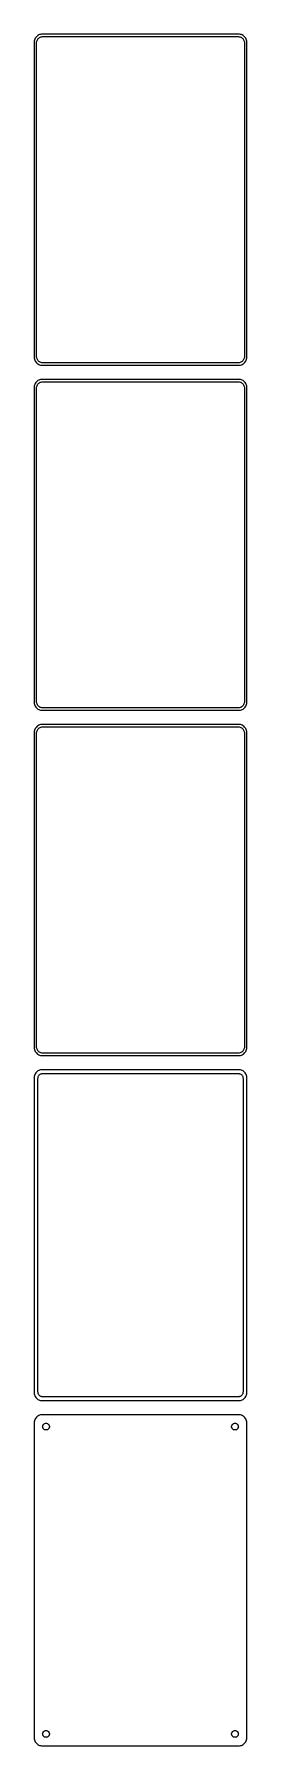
# Model space of a CAD drawing. Header units: metres. Extents: x -68 to 68, y 990 to 2076.
import ezdxf

# ---------------------------------------------------------------- set-up
doc = ezdxf.new("R2010")
doc.units = ezdxf.units.M

msp = doc.modelspace()

# ---------------------------------------------------------------- linework, layer by layer
for p, q in [((-66.1448, 2074.42), (-66.5451, 2073.94)), ((-65.6871, 2074.85), (-66.1448, 2074.42)), ((-65.1791, 2075.22), (-65.6871, 2074.85)), ((-64.6289, 2075.52), (-65.1791, 2075.22)), ((-64.0451, 2075.76), (-64.6289, 2075.52)), ((-63.4369, 2075.91), (-64.0451, 2075.76)), ((-63.7031, 2074.12), (-63.2361, 2074.3)), ((-62.8139, 2075.99), (-63.4369, 2075.91)), ((-63.2361, 2074.3), (-62.7495, 2074.43)), ((62.8139, 2075.99), (-62.8139, 2075.99)), ((-62.7495, 2074.43), (-62.2512, 2074.49)), ((-62.2512, 2074.49), (62.2512, 2074.49)), ((62.2512, 2074.49), (62.7495, 2074.43)), ((62.7495, 2074.43), (63.2361, 2074.3)), ((63.4369, 2075.91), (62.8139, 2075.99)), ((63.2361, 2074.3), (63.7031, 2074.12)), ((64.0451, 2075.76), (63.4369, 2075.91)), ((64.6289, 2075.52), (64.0451, 2075.76)), ((65.1791, 2075.22), (64.6289, 2075.52)), ((65.6871, 2074.85), (65.1791, 2075.22)), ((66.1448, 2074.42), (65.6871, 2074.85)), ((66.5451, 2073.94), (66.1448, 2074.42)), ((-67.4606, 2071.63), (-67.5, 2071)), ((-67.5, 2071), (-67.5, 1871)), ((-67.3429, 2072.24), (-67.4606, 2071.63)), ((-67.1489, 2072.84), (-67.3429, 2072.24)), ((-66.8815, 2073.41), (-67.1489, 2072.84)), ((-66.5451, 2073.94), (-66.8815, 2073.41)), ((-66, 2070.5), (-65.9685, 2071)), ((-66, 1871.5), (-66, 2070.5)), ((-65.9685, 2071), (-65.8743, 2071.49)), ((-65.8743, 2071.49), (-65.7191, 2071.97)), ((-65.7191, 2071.97), (-65.5052, 2072.43)), ((-65.5052, 2072.43), (-65.2361, 2072.85)), ((-65.2361, 2072.85), (-64.9159, 2073.24)), ((-64.9159, 2073.24), (-64.5497, 2073.58)), ((-64.5497, 2073.58), (-64.1433, 2073.88)), ((-64.1433, 2073.88), (-63.7031, 2074.12)), ((63.7031, 2074.12), (64.1433, 2073.88)), ((64.1433, 2073.88), (64.5497, 2073.58)), ((64.5497, 2073.58), (64.9159, 2073.24)), ((64.9159, 2073.24), (65.2361, 2072.85)), ((65.2361, 2072.85), (65.5052, 2072.43)), ((65.5052, 2072.43), (65.7191, 2071.97)), ((65.7191, 2071.97), (65.8743, 2071.49)), ((65.8743, 2071.49), (65.9685, 2071)), ((65.9685, 2071), (66, 2070.5)), ((66, 2070.5), (66, 1871.5)), ((66.8815, 2073.41), (66.5451, 2073.94)), ((67.1489, 2072.84), (66.8815, 2073.41)), ((67.3429, 2072.24), (67.1489, 2072.84)), ((67.4606, 2071.63), (67.3429, 2072.24)), ((67.5, 2071), (67.4606, 2071.63)), ((67.5, 1871), (67.5, 2071)), ((-67.5, 1871), (-67.4606, 1870.37)), ((-67.4606, 1870.37), (-67.3429, 1869.76)), ((-67.3429, 1869.76), (-67.1489, 1869.16)), ((-67.1489, 1869.16), (-66.8815, 1868.59)), ((-66.8815, 1868.59), (-66.5451, 1868.06)), ((-66.5451, 1868.06), (-66.1448, 1867.58)), ((-65.9685, 1871), (-66, 1871.5)), ((-65.8743, 1870.51), (-65.9685, 1871)), ((-65.7191, 1870.03), (-65.8743, 1870.51)), ((-65.5052, 1869.57), (-65.7191, 1870.03)), ((-65.2361, 1869.15), (-65.5052, 1869.57)), ((-64.9159, 1868.76), (-65.2361, 1869.15)), ((-64.5497, 1868.42), (-64.9159, 1868.76)), ((-64.1433, 1868.12), (-64.5497, 1868.42)), ((-63.7031, 1867.88), (-64.1433, 1868.12)), ((64.1433, 1868.12), (63.7031, 1867.88)), ((64.5497, 1868.42), (64.1433, 1868.12)), ((64.9159, 1868.76), (64.5497, 1868.42)), ((65.2361, 1869.15), (64.9159, 1868.76)), ((65.5052, 1869.57), (65.2361, 1869.15)), ((65.7191, 1870.03), (65.5052, 1869.57)), ((65.8743, 1870.51), (65.7191, 1870.03)), ((65.9685, 1871), (65.8743, 1870.51)), ((66, 1871.5), (65.9685, 1871)), ((66.1448, 1867.58), (66.5451, 1868.06)), ((66.5451, 1868.06), (66.8815, 1868.59)), ((66.8815, 1868.59), (67.1489, 1869.16)), ((67.1489, 1869.16), (67.3429, 1869.76)), ((67.3429, 1869.76), (67.4606, 1870.37)), ((67.4606, 1870.37), (67.5, 1871)), ((-66.1448, 1867.58), (-65.6871, 1867.15)), ((-65.6871, 1867.15), (-65.1791, 1866.78)), ((-65.1791, 1866.78), (-64.6289, 1866.48)), ((-64.6289, 1866.48), (-64.0451, 1866.24)), ((-64.0451, 1866.24), (-63.4369, 1866.09)), ((-63.2361, 1867.7), (-63.7031, 1867.88)), ((-63.4369, 1866.09), (-62.8139, 1866.01)), ((-62.7495, 1867.57), (-63.2361, 1867.7)), ((-62.8139, 1866.01), (62.8139, 1866.01)), ((-62.2512, 1867.51), (-62.7495, 1867.57)), ((62.2512, 1867.51), (-62.2512, 1867.51)), ((62.7495, 1867.57), (62.2512, 1867.51)), ((63.2361, 1867.7), (62.7495, 1867.57)), ((62.8139, 1866.01), (63.4369, 1866.09)), ((63.7031, 1867.88), (63.2361, 1867.7)), ((63.4369, 1866.09), (64.0451, 1866.24)), ((64.0451, 1866.24), (64.6289, 1866.48)), ((64.6289, 1866.48), (65.1791, 1866.78)), ((65.1791, 1866.78), (65.6871, 1867.15)), ((65.6871, 1867.15), (66.1448, 1867.58)), ((-67.4606, 1852.63), (-67.5, 1852)), ((-67.5, 1852), (-67.5, 1652)), ((-67.3429, 1853.24), (-67.4606, 1852.63)), ((-67.1489, 1853.84), (-67.3429, 1853.24)), ((-66.8815, 1854.41), (-67.1489, 1853.84)), ((-66.5451, 1854.94), (-66.8815, 1854.41)), ((-66.1448, 1855.42), (-66.5451, 1854.94)), ((-65.6871, 1855.85), (-66.1448, 1855.42)), ((-66, 1851.5), (-65.9685, 1852)), ((-66, 1652.5), (-66, 1851.5)), ((-65.9685, 1852), (-65.8743, 1852.49)), ((-65.8743, 1852.49), (-65.7191, 1852.97)), ((-65.7191, 1852.97), (-65.5052, 1853.43)), ((-65.1791, 1856.22), (-65.6871, 1855.85)), ((-65.5052, 1853.43), (-65.2361, 1853.85)), ((-65.2361, 1853.85), (-64.9159, 1854.24)), ((-64.6289, 1856.52), (-65.1791, 1856.22)), ((-64.9159, 1854.24), (-64.5497, 1854.58)), ((-64.0451, 1856.76), (-64.6289, 1856.52)), ((-64.5497, 1854.58), (-64.1433, 1854.88)), ((-64.1433, 1854.88), (-63.7031, 1855.12)), ((-63.4369, 1856.91), (-64.0451, 1856.76)), ((-63.7031, 1855.12), (-63.2361, 1855.3)), ((-62.8139, 1856.99), (-63.4369, 1856.91)), ((-63.2361, 1855.3), (-62.7495, 1855.43)), ((62.8139, 1856.99), (-62.8139, 1856.99)), ((-62.7495, 1855.43), (-62.2512, 1855.49)), ((-62.2512, 1855.49), (62.2512, 1855.49)), ((62.2512, 1855.49), (62.7495, 1855.43)), ((62.7495, 1855.43), (63.2361, 1855.3)), ((63.4369, 1856.91), (62.8139, 1856.99)), ((63.2361, 1855.3), (63.7031, 1855.12)), ((64.0451, 1856.76), (63.4369, 1856.91)), ((63.7031, 1855.12), (64.1433, 1854.88)), ((64.6289, 1856.52), (64.0451, 1856.76)), ((64.1433, 1854.88), (64.5497, 1854.58)), ((64.5497, 1854.58), (64.9159, 1854.24)), ((65.1791, 1856.22), (64.6289, 1856.52)), ((64.9159, 1854.24), (65.2361, 1853.85)), ((65.6871, 1855.85), (65.1791, 1856.22)), ((65.2361, 1853.85), (65.5052, 1853.43)), ((65.5052, 1853.43), (65.7191, 1852.97)), ((66.1448, 1855.42), (65.6871, 1855.85)), ((65.7191, 1852.97), (65.8743, 1852.49)), ((65.8743, 1852.49), (65.9685, 1852)), ((65.9685, 1852), (66, 1851.5)), ((66, 1851.5), (66, 1652.5)), ((66.5451, 1854.94), (66.1448, 1855.42)), ((66.8815, 1854.41), (66.5451, 1854.94)), ((67.1489, 1853.84), (66.8815, 1854.41)), ((67.3429, 1853.24), (67.1489, 1853.84)), ((67.4606, 1852.63), (67.3429, 1853.24)), ((67.5, 1852), (67.4606, 1852.63)), ((67.5, 1652), (67.5, 1852)), ((-67.5, 1652), (-67.4606, 1651.37)), ((-67.4606, 1651.37), (-67.3429, 1650.76)), ((-67.3429, 1650.76), (-67.1489, 1650.16)), ((-65.9685, 1652), (-66, 1652.5)), ((-65.8743, 1651.51), (-65.9685, 1652)), ((-65.7191, 1651.03), (-65.8743, 1651.51)), ((-65.5052, 1650.57), (-65.7191, 1651.03)), ((65.7191, 1651.03), (65.5052, 1650.57)), ((65.8743, 1651.51), (65.7191, 1651.03)), ((65.9685, 1652), (65.8743, 1651.51)), ((66, 1652.5), (65.9685, 1652)), ((67.1489, 1650.16), (67.3429, 1650.76)), ((67.3429, 1650.76), (67.4606, 1651.37)), ((67.4606, 1651.37), (67.5, 1652)), ((-67.1489, 1650.16), (-66.8815, 1649.59)), ((-66.8815, 1649.59), (-66.5451, 1649.06)), ((-66.5451, 1649.06), (-66.1448, 1648.58)), ((-66.1448, 1648.58), (-65.6871, 1648.15)), ((-65.6871, 1648.15), (-65.1791, 1647.78)), ((-65.2361, 1650.15), (-65.5052, 1650.57)), ((-64.9159, 1649.76), (-65.2361, 1650.15)), ((-65.1791, 1647.78), (-64.6289, 1647.48)), ((-64.5497, 1649.42), (-64.9159, 1649.76)), ((-64.6289, 1647.48), (-64.0451, 1647.24)), ((-64.1433, 1649.12), (-64.5497, 1649.42)), ((-63.7031, 1648.88), (-64.1433, 1649.12)), ((-64.0451, 1647.24), (-63.4369, 1647.09)), ((-63.2361, 1648.7), (-63.7031, 1648.88)), ((-63.4369, 1647.09), (-62.8139, 1647.01)), ((-62.7495, 1648.57), (-63.2361, 1648.7)), ((-62.8139, 1647.01), (62.8139, 1647.01)), ((-62.2512, 1648.51), (-62.7495, 1648.57)), ((62.2512, 1648.51), (-62.2512, 1648.51)), ((62.7495, 1648.57), (62.2512, 1648.51)), ((63.2361, 1648.7), (62.7495, 1648.57)), ((62.8139, 1647.01), (63.4369, 1647.09)), ((63.7031, 1648.88), (63.2361, 1648.7)), ((63.4369, 1647.09), (64.0451, 1647.24)), ((64.1433, 1649.12), (63.7031, 1648.88)), ((64.0451, 1647.24), (64.6289, 1647.48)), ((64.5497, 1649.42), (64.1433, 1649.12)), ((64.9159, 1649.76), (64.5497, 1649.42)), ((64.6289, 1647.48), (65.1791, 1647.78)), ((65.2361, 1650.15), (64.9159, 1649.76)), ((65.1791, 1647.78), (65.6871, 1648.15)), ((65.5052, 1650.57), (65.2361, 1650.15)), ((65.6871, 1648.15), (66.1448, 1648.58)), ((66.1448, 1648.58), (66.5451, 1649.06)), ((66.5451, 1649.06), (66.8815, 1649.59)), ((66.8815, 1649.59), (67.1489, 1650.16)), ((-67.4606, 1633.63), (-67.5, 1633)), ((-67.5, 1633), (-67.5, 1433)), ((-67.3429, 1634.24), (-67.4606, 1633.63)), ((-67.1489, 1634.84), (-67.3429, 1634.24)), ((-66.8815, 1635.41), (-67.1489, 1634.84)), ((-66.5451, 1635.94), (-66.8815, 1635.41)), ((-66.1448, 1636.42), (-66.5451, 1635.94)), ((-65.6871, 1636.85), (-66.1448, 1636.42)), ((-66, 1632.5), (-65.9685, 1633)), ((-66, 1433.5), (-66, 1632.5)), ((-65.9685, 1633), (-65.8743, 1633.49)), ((-65.8743, 1633.49), (-65.7191, 1633.97)), ((-65.7191, 1633.97), (-65.5052, 1634.43)), ((-65.1791, 1637.22), (-65.6871, 1636.85)), ((-65.5052, 1634.43), (-65.2361, 1634.85)), ((-65.2361, 1634.85), (-64.9159, 1635.24)), ((-64.6289, 1637.52), (-65.1791, 1637.22)), ((-64.9159, 1635.24), (-64.5497, 1635.58)), ((-64.0451, 1637.76), (-64.6289, 1637.52)), ((-64.5497, 1635.58), (-64.1433, 1635.88)), ((-64.1433, 1635.88), (-63.7031, 1636.12)), ((-63.4369, 1637.91), (-64.0451, 1637.76)), ((-63.7031, 1636.12), (-63.2361, 1636.3)), ((-62.8139, 1637.99), (-63.4369, 1637.91)), ((-63.2361, 1636.3), (-62.7495, 1636.43)), ((62.8139, 1637.99), (-62.8139, 1637.99)), ((-62.7495, 1636.43), (-62.2512, 1636.49)), ((-62.2512, 1636.49), (62.2512, 1636.49)), ((62.2512, 1636.49), (62.7495, 1636.43)), ((62.7495, 1636.43), (63.2361, 1636.3)), ((63.4369, 1637.91), (62.8139, 1637.99)), ((63.2361, 1636.3), (63.7031, 1636.12)), ((64.0451, 1637.76), (63.4369, 1637.91)), ((63.7031, 1636.12), (64.1433, 1635.88)), ((64.6289, 1637.52), (64.0451, 1637.76)), ((64.1433, 1635.88), (64.5497, 1635.58)), ((64.5497, 1635.58), (64.9159, 1635.24)), ((65.1791, 1637.22), (64.6289, 1637.52)), ((64.9159, 1635.24), (65.2361, 1634.85)), ((65.6871, 1636.85), (65.1791, 1637.22)), ((65.2361, 1634.85), (65.5052, 1634.43)), ((65.5052, 1634.43), (65.7191, 1633.97)), ((66.1448, 1636.42), (65.6871, 1636.85)), ((65.7191, 1633.97), (65.8743, 1633.49)), ((65.8743, 1633.49), (65.9685, 1633)), ((65.9685, 1633), (66, 1632.5)), ((66, 1632.5), (66, 1433.5)), ((66.5451, 1635.94), (66.1448, 1636.42)), ((66.8815, 1635.41), (66.5451, 1635.94)), ((67.1489, 1634.84), (66.8815, 1635.41)), ((67.3429, 1634.24), (67.1489, 1634.84)), ((67.4606, 1633.63), (67.3429, 1634.24)), ((67.5, 1633), (67.4606, 1633.63)), ((67.5, 1433), (67.5, 1633)), ((-65.9685, 1433), (-66, 1433.5)), ((66, 1433.5), (65.9685, 1433)), ((-67.5, 1433), (-67.4606, 1432.37)), ((-67.4606, 1432.37), (-67.3429, 1431.76)), ((-67.3429, 1431.76), (-67.1489, 1431.16)), ((-67.1489, 1431.16), (-66.8815, 1430.59)), ((-66.8815, 1430.59), (-66.5451, 1430.06)), ((-66.5451, 1430.06), (-66.1448, 1429.58)), ((-66.1448, 1429.58), (-65.6871, 1429.15)), ((-65.8743, 1432.51), (-65.9685, 1433)), ((-65.7191, 1432.03), (-65.8743, 1432.51)), ((-65.5052, 1431.57), (-65.7191, 1432.03)), ((-65.6871, 1429.15), (-65.1791, 1428.78)), ((-65.2361, 1431.15), (-65.5052, 1431.57)), ((-64.9159, 1430.76), (-65.2361, 1431.15)), ((-65.1791, 1428.78), (-64.6289, 1428.48)), ((-64.5497, 1430.42), (-64.9159, 1430.76)), ((-64.6289, 1428.48), (-64.0451, 1428.24)), ((-64.1433, 1430.12), (-64.5497, 1430.42)), ((-63.7031, 1429.88), (-64.1433, 1430.12)), ((-64.0451, 1428.24), (-63.4369, 1428.09)), ((-63.2361, 1429.7), (-63.7031, 1429.88)), ((-63.4369, 1428.09), (-62.8139, 1428.01)), ((-62.7495, 1429.57), (-63.2361, 1429.7)), ((-62.8139, 1428.01), (62.8139, 1428.01)), ((-62.2512, 1429.51), (-62.7495, 1429.57)), ((62.2512, 1429.51), (-62.2512, 1429.51)), ((62.7495, 1429.57), (62.2512, 1429.51)), ((63.2361, 1429.7), (62.7495, 1429.57)), ((62.8139, 1428.01), (63.4369, 1428.09)), ((63.7031, 1429.88), (63.2361, 1429.7)), ((63.4369, 1428.09), (64.0451, 1428.24)), ((64.1433, 1430.12), (63.7031, 1429.88)), ((64.0451, 1428.24), (64.6289, 1428.48)), ((64.5497, 1430.42), (64.1433, 1430.12)), ((64.9159, 1430.76), (64.5497, 1430.42)), ((64.6289, 1428.48), (65.1791, 1428.78)), ((65.2361, 1431.15), (64.9159, 1430.76)), ((65.1791, 1428.78), (65.6871, 1429.15)), ((65.5052, 1431.57), (65.2361, 1431.15)), ((65.7191, 1432.03), (65.5052, 1431.57)), ((65.6871, 1429.15), (66.1448, 1429.58)), ((65.8743, 1432.51), (65.7191, 1432.03)), ((65.9685, 1433), (65.8743, 1432.51)), ((66.1448, 1429.58), (66.5451, 1430.06)), ((66.5451, 1430.06), (66.8815, 1430.59)), ((66.8815, 1430.59), (67.1489, 1431.16)), ((67.1489, 1431.16), (67.3429, 1431.76)), ((67.3429, 1431.76), (67.4606, 1432.37)), ((67.4606, 1432.37), (67.5, 1433)), ((-67.4606, 1414.63), (-67.5, 1414)), ((-67.5, 1414), (-67.5, 1214)), ((-67.3429, 1415.24), (-67.4606, 1414.63)), ((-67.1489, 1415.84), (-67.3429, 1415.24)), ((-66.8815, 1416.41), (-67.1489, 1415.84)), ((-66.5451, 1416.94), (-66.8815, 1416.41)), ((-66.1448, 1417.42), (-66.5451, 1416.94)), ((-65.6871, 1417.85), (-66.1448, 1417.42)), ((-65.1791, 1418.22), (-65.6871, 1417.85)), ((-64.6289, 1418.52), (-65.1791, 1418.22)), ((-65.1129, 1413.5), (-65.0884, 1413.89)), ((-65.1129, 1214.5), (-65.1129, 1413.5)), ((-65.0884, 1413.89), (-65.0151, 1414.27)), ((-65.0151, 1414.27), (-64.8943, 1414.65)), ((-64.8943, 1414.65), (-64.7279, 1415)), ((-64.7279, 1415), (-64.5184, 1415.33)), ((-64.0451, 1418.76), (-64.6289, 1418.52)), ((-64.5184, 1415.33), (-64.2692, 1415.63)), ((-64.2692, 1415.63), (-63.9842, 1415.9)), ((-63.4369, 1418.91), (-64.0451, 1418.76)), ((-63.9842, 1415.9), (-63.668, 1416.13)), ((-63.668, 1416.13), (-63.3254, 1416.32)), ((-62.8139, 1418.99), (-63.4369, 1418.91)), ((-63.3254, 1416.32), (-62.9619, 1416.46)), ((-62.9619, 1416.46), (-62.5833, 1416.56)), ((62.8139, 1418.99), (-62.8139, 1418.99)), ((-62.5833, 1416.56), (-62.1954, 1416.61)), ((-62.1954, 1416.61), (62.1954, 1416.61)), ((62.1954, 1416.61), (62.5833, 1416.56)), ((62.5833, 1416.56), (62.9619, 1416.46)), ((63.4369, 1418.91), (62.8139, 1418.99)), ((62.9619, 1416.46), (63.3254, 1416.32)), ((63.3254, 1416.32), (63.668, 1416.13)), ((64.0451, 1418.76), (63.4369, 1418.91)), ((63.668, 1416.13), (63.9842, 1415.9)), ((63.9842, 1415.9), (64.2692, 1415.63)), ((64.6289, 1418.52), (64.0451, 1418.76)), ((64.2692, 1415.63), (64.5184, 1415.33)), ((64.5184, 1415.33), (64.7279, 1415)), ((65.1791, 1418.22), (64.6289, 1418.52)), ((64.7279, 1415), (64.8943, 1414.65)), ((64.8943, 1414.65), (65.0151, 1414.27)), ((65.0151, 1414.27), (65.0884, 1413.89)), ((65.0884, 1413.89), (65.1129, 1413.5)), ((65.1129, 1413.5), (65.1129, 1214.5)), ((65.6871, 1417.85), (65.1791, 1418.22)), ((66.1448, 1417.42), (65.6871, 1417.85)), ((66.5451, 1416.94), (66.1448, 1417.42)), ((66.8815, 1416.41), (66.5451, 1416.94)), ((67.1489, 1415.84), (66.8815, 1416.41)), ((67.3429, 1415.24), (67.1489, 1415.84)), ((67.4606, 1414.63), (67.3429, 1415.24)), ((67.5, 1414), (67.4606, 1414.63)), ((67.5, 1214), (67.5, 1414)), ((-67.5, 1214), (-67.4606, 1213.37)), ((-67.4606, 1213.37), (-67.3429, 1212.76)), ((-67.3429, 1212.76), (-67.1489, 1212.16)), ((-67.1489, 1212.16), (-66.8815, 1211.59)), ((-66.8815, 1211.59), (-66.5451, 1211.06)), ((-66.5451, 1211.06), (-66.1448, 1210.58)), ((-66.1448, 1210.58), (-65.6871, 1210.15)), ((-65.6871, 1210.15), (-65.1791, 1209.78)), ((-65.1791, 1209.78), (-64.6289, 1209.48)), ((-65.0884, 1214.11), (-65.1129, 1214.5)), ((-65.0151, 1213.73), (-65.0884, 1214.11)), ((-64.8943, 1213.35), (-65.0151, 1213.73)), ((-64.7279, 1213), (-64.8943, 1213.35)), ((-64.5184, 1212.67), (-64.7279, 1213)), ((-64.6289, 1209.48), (-64.0451, 1209.24)), ((-64.2692, 1212.37), (-64.5184, 1212.67)), ((-63.9842, 1212.1), (-64.2692, 1212.37)), ((-64.0451, 1209.24), (-63.4369, 1209.09)), ((-63.668, 1211.87), (-63.9842, 1212.1)), ((-63.3254, 1211.68), (-63.668, 1211.87)), ((-63.4369, 1209.09), (-62.8139, 1209.01)), ((-62.9619, 1211.54), (-63.3254, 1211.68)), ((-62.5833, 1211.44), (-62.9619, 1211.54)), ((-62.8139, 1209.01), (62.8139, 1209.01)), ((-62.1954, 1211.39), (-62.5833, 1211.44)), ((62.1954, 1211.39), (-62.1954, 1211.39)), ((62.5833, 1211.44), (62.1954, 1211.39)), ((62.9619, 1211.54), (62.5833, 1211.44)), ((62.8139, 1209.01), (63.4369, 1209.09)), ((63.3254, 1211.68), (62.9619, 1211.54)), ((63.668, 1211.87), (63.3254, 1211.68)), ((63.4369, 1209.09), (64.0451, 1209.24)), ((63.9842, 1212.1), (63.668, 1211.87)), ((64.2692, 1212.37), (63.9842, 1212.1)), ((64.0451, 1209.24), (64.6289, 1209.48)), ((64.5184, 1212.67), (64.2692, 1212.37)), ((64.7279, 1213), (64.5184, 1212.67)), ((64.6289, 1209.48), (65.1791, 1209.78)), ((64.8943, 1213.35), (64.7279, 1213)), ((65.0151, 1213.73), (64.8943, 1213.35)), ((65.0884, 1214.11), (65.0151, 1213.73)), ((65.1129, 1214.5), (65.0884, 1214.11)), ((65.1791, 1209.78), (65.6871, 1210.15)), ((65.6871, 1210.15), (66.1448, 1210.58)), ((66.1448, 1210.58), (66.5451, 1211.06)), ((66.5451, 1211.06), (66.8815, 1211.59)), ((66.8815, 1211.59), (67.1489, 1212.16)), ((67.1489, 1212.16), (67.3429, 1212.76)), ((67.3429, 1212.76), (67.4606, 1213.37)), ((67.4606, 1213.37), (67.5, 1214)), ((-67.4606, 1195.63), (-67.5, 1195)), ((-67.5, 1195), (-67.5, 995)), ((-67.3429, 1196.24), (-67.4606, 1195.63)), ((-67.1489, 1196.84), (-67.3429, 1196.24)), ((-66.8815, 1197.41), (-67.1489, 1196.84)), ((-66.5451, 1197.94), (-66.8815, 1197.41)), ((-66.1448, 1198.42), (-66.5451, 1197.94)), ((-65.6871, 1198.85), (-66.1448, 1198.42)), ((-65.1791, 1199.22), (-65.6871, 1198.85)), ((-64.6289, 1199.52), (-65.1791, 1199.22)), ((-64.0451, 1199.76), (-64.6289, 1199.52)), ((-63.4369, 1199.91), (-64.0451, 1199.76)), ((-62.8139, 1199.99), (-63.4369, 1199.91)), ((62.8139, 1199.99), (-62.8139, 1199.99)), ((-60.6598, 1194.53), (-60.4001, 1194.6)), ((-60.4001, 1194.6), (-60.1341, 1194.63)), ((-60.1341, 1194.63), (-59.8659, 1194.63)), ((-59.8659, 1194.63), (-59.5999, 1194.6)), ((-59.5999, 1194.6), (-59.3401, 1194.53)), ((59.3401, 1194.53), (59.5999, 1194.6)), ((59.5999, 1194.6), (59.8659, 1194.63)), ((59.8659, 1194.63), (60.1341, 1194.63)), ((60.1341, 1194.63), (60.4001, 1194.6)), ((60.4001, 1194.6), (60.6598, 1194.53)), ((63.4369, 1199.91), (62.8139, 1199.99)), ((64.0451, 1199.76), (63.4369, 1199.91)), ((64.6289, 1199.52), (64.0451, 1199.76)), ((65.1791, 1199.22), (64.6289, 1199.52)), ((65.6871, 1198.85), (65.1791, 1199.22)), ((66.1448, 1198.42), (65.6871, 1198.85)), ((66.5451, 1197.94), (66.1448, 1198.42)), ((66.8815, 1197.41), (66.5451, 1197.94)), ((67.1489, 1196.84), (66.8815, 1197.41)), ((67.3429, 1196.24), (67.1489, 1196.84)), ((67.4606, 1195.63), (67.3429, 1196.24)), ((67.5, 1195), (67.4606, 1195.63)), ((67.5, 995), (67.5, 1195)), ((-62.1353, 1192.5), (-62.1185, 1192.77)), ((-62.1185, 1192.23), (-62.1353, 1192.5)), ((-62.1185, 1192.77), (-62.0682, 1193.03)), ((-62.0682, 1191.97), (-62.1185, 1192.23)), ((-62.0682, 1193.03), (-61.9853, 1193.29)), ((-61.9853, 1191.71), (-62.0682, 1191.97)), ((-61.9853, 1193.29), (-61.8712, 1193.53)), ((-61.8712, 1191.47), (-61.9853, 1191.71)), ((-61.8712, 1193.53), (-61.7275, 1193.76)), ((-61.7275, 1191.24), (-61.8712, 1191.47)), ((-61.7275, 1193.76), (-61.5565, 1193.96)), ((-61.5565, 1191.04), (-61.7275, 1191.24)), ((-61.5565, 1193.96), (-61.3611, 1194.15)), ((-61.3611, 1190.85), (-61.5565, 1191.04)), ((-61.3611, 1194.15), (-61.1441, 1194.3)), ((-61.1441, 1190.7), (-61.3611, 1190.85)), ((-61.1441, 1194.3), (-60.9092, 1194.43)), ((-60.9092, 1190.57), (-61.1441, 1190.7)), ((-60.9092, 1194.43), (-60.6598, 1194.53)), ((-60.6598, 1190.47), (-60.9092, 1190.57)), ((-60.4001, 1190.4), (-60.6598, 1190.47)), ((-60.1341, 1190.37), (-60.4001, 1190.4)), ((-59.8659, 1190.37), (-60.1341, 1190.37)), ((-59.5999, 1190.4), (-59.8659, 1190.37)), ((-59.3401, 1190.47), (-59.5999, 1190.4)), ((-59.3401, 1194.53), (-59.0908, 1194.43)), ((-59.0908, 1190.57), (-59.3401, 1190.47)), ((-59.0908, 1194.43), (-58.8559, 1194.3)), ((-58.8559, 1190.7), (-59.0908, 1190.57)), ((-58.8559, 1194.3), (-58.6389, 1194.15)), ((-58.6389, 1190.85), (-58.8559, 1190.7)), ((-58.6389, 1194.15), (-58.4434, 1193.96)), ((-58.4434, 1191.04), (-58.6389, 1190.85)), ((-58.4434, 1193.96), (-58.2725, 1193.76)), ((-58.2725, 1191.24), (-58.4434, 1191.04)), ((-58.2725, 1193.76), (-58.1288, 1193.53)), ((-58.1288, 1191.47), (-58.2725, 1191.24)), ((-58.1288, 1193.53), (-58.0146, 1193.29)), ((-58.0146, 1191.71), (-58.1288, 1191.47)), ((-58.0146, 1193.29), (-57.9318, 1193.03)), ((-57.9318, 1191.97), (-58.0146, 1191.71)), ((-57.9318, 1193.03), (-57.8815, 1192.77)), ((-57.8815, 1192.23), (-57.9318, 1191.97)), ((-57.8815, 1192.77), (-57.8647, 1192.5)), ((-57.8647, 1192.5), (-57.8815, 1192.23)), ((57.8647, 1192.5), (57.8815, 1192.77)), ((57.8815, 1192.23), (57.8647, 1192.5)), ((57.8815, 1192.77), (57.9318, 1193.03)), ((57.9318, 1191.97), (57.8815, 1192.23)), ((57.9318, 1193.03), (58.0146, 1193.29)), ((58.0146, 1191.71), (57.9318, 1191.97)), ((58.0146, 1193.29), (58.1288, 1193.53)), ((58.1288, 1191.47), (58.0146, 1191.71)), ((58.1288, 1193.53), (58.2725, 1193.76)), ((58.2725, 1191.24), (58.1288, 1191.47)), ((58.2725, 1193.76), (58.4434, 1193.96)), ((58.4434, 1191.04), (58.2725, 1191.24)), ((58.4434, 1193.96), (58.6389, 1194.15)), ((58.6389, 1190.85), (58.4434, 1191.04)), ((58.6389, 1194.15), (58.8559, 1194.3)), ((58.8559, 1190.7), (58.6389, 1190.85)), ((58.8559, 1194.3), (59.0908, 1194.43)), ((59.0908, 1190.57), (58.8559, 1190.7)), ((59.0908, 1194.43), (59.3401, 1194.53)), ((59.3401, 1190.47), (59.0908, 1190.57)), ((59.5999, 1190.4), (59.3401, 1190.47)), ((59.8659, 1190.37), (59.5999, 1190.4)), ((60.1341, 1190.37), (59.8659, 1190.37)), ((60.4001, 1190.4), (60.1341, 1190.37)), ((60.6598, 1190.47), (60.4001, 1190.4)), ((60.6598, 1194.53), (60.9092, 1194.43)), ((60.9092, 1190.57), (60.6598, 1190.47)), ((60.9092, 1194.43), (61.1441, 1194.3)), ((61.1441, 1190.7), (60.9092, 1190.57)), ((61.1441, 1194.3), (61.3611, 1194.15)), ((61.3611, 1190.85), (61.1441, 1190.7)), ((61.3611, 1194.15), (61.5565, 1193.96)), ((61.5565, 1191.04), (61.3611, 1190.85)), ((61.5565, 1193.96), (61.7275, 1193.76)), ((61.7275, 1191.24), (61.5565, 1191.04)), ((61.7275, 1193.76), (61.8712, 1193.53)), ((61.8712, 1191.47), (61.7275, 1191.24)), ((61.8712, 1193.53), (61.9853, 1193.29)), ((61.9853, 1191.71), (61.8712, 1191.47)), ((61.9853, 1193.29), (62.0682, 1193.03)), ((62.0682, 1191.97), (61.9853, 1191.71)), ((62.0682, 1193.03), (62.1185, 1192.77)), ((62.1185, 1192.23), (62.0682, 1191.97)), ((62.1185, 1192.77), (62.1353, 1192.5)), ((62.1353, 1192.5), (62.1185, 1192.23)), ((-61.5565, 998.962), (-61.3611, 999.145)), ((-61.3611, 999.145), (-61.1441, 999.303)), ((-61.1441, 999.303), (-60.9092, 999.432)), ((-60.9092, 999.432), (-60.6598, 999.531)), ((-60.6598, 999.531), (-60.4001, 999.597)), ((-60.4001, 999.597), (-60.1341, 999.631)), ((-60.1341, 999.631), (-59.8659, 999.631)), ((-59.8659, 999.631), (-59.5999, 999.597)), ((-59.5999, 999.597), (-59.3401, 999.531)), ((-59.3401, 999.531), (-59.0908, 999.432)), ((-59.0908, 999.432), (-58.8559, 999.303)), ((-58.8559, 999.303), (-58.6389, 999.145)), ((-58.6389, 999.145), (-58.4434, 998.962)), ((58.4434, 998.962), (58.6389, 999.145)), ((58.6389, 999.145), (58.8559, 999.303)), ((58.8559, 999.303), (59.0908, 999.432)), ((59.0908, 999.432), (59.3401, 999.531)), ((59.3401, 999.531), (59.5999, 999.597)), ((59.5999, 999.597), (59.8659, 999.631)), ((59.8659, 999.631), (60.1341, 999.631)), ((60.1341, 999.631), (60.4001, 999.597)), ((60.4001, 999.597), (60.6598, 999.531)), ((60.6598, 999.531), (60.9092, 999.432)), ((60.9092, 999.432), (61.1441, 999.303)), ((61.1441, 999.303), (61.3611, 999.145)), ((61.3611, 999.145), (61.5565, 998.962)), ((-67.5, 995), (-67.4606, 994.373)), ((-67.4606, 994.373), (-67.3429, 993.757)), ((-67.3429, 993.757), (-67.1489, 993.159)), ((-67.1489, 993.159), (-66.8815, 992.591)), ((-66.8815, 992.591), (-66.5451, 992.061)), ((-66.5451, 992.061), (-66.1448, 991.577)), ((-66.1448, 991.577), (-65.6871, 991.147)), ((-65.6871, 991.147), (-65.1791, 990.778)), ((-65.1791, 990.778), (-64.6289, 990.476)), ((-64.6289, 990.476), (-64.0451, 990.245)), ((-64.0451, 990.245), (-63.4369, 990.089)), ((-63.4369, 990.089), (-62.8139, 990.01)), ((-62.8139, 990.01), (62.8139, 990.01)), ((-62.1353, 997.5), (-62.1185, 997.768)), ((-62.1185, 997.232), (-62.1353, 997.5)), ((-62.1185, 997.768), (-62.0682, 998.031)), ((-62.0682, 996.969), (-62.1185, 997.232)), ((-62.0682, 998.031), (-61.9853, 998.286)), ((-61.9853, 996.714), (-62.0682, 996.969)), ((-61.9853, 998.286), (-61.8712, 998.529)), ((-61.8712, 996.471), (-61.9853, 996.714)), ((-61.8712, 998.529), (-61.7275, 998.755)), ((-61.7275, 996.245), (-61.8712, 996.471)), ((-61.7275, 998.755), (-61.5565, 998.962)), ((-61.5565, 996.038), (-61.7275, 996.245)), ((-61.3611, 995.855), (-61.5565, 996.038)), ((-61.1441, 995.697), (-61.3611, 995.855)), ((-60.9092, 995.568), (-61.1441, 995.697)), ((-60.6598, 995.469), (-60.9092, 995.568)), ((-60.4001, 995.403), (-60.6598, 995.469)), ((-60.1341, 995.369), (-60.4001, 995.403)), ((-59.8659, 995.369), (-60.1341, 995.369)), ((-59.5999, 995.403), (-59.8659, 995.369)), ((-59.3401, 995.469), (-59.5999, 995.403)), ((-59.0908, 995.568), (-59.3401, 995.469)), ((-58.8559, 995.697), (-59.0908, 995.568)), ((-58.6389, 995.855), (-58.8559, 995.697)), ((-58.4434, 996.038), (-58.6389, 995.855)), ((-58.4434, 998.962), (-58.2725, 998.755)), ((-58.2725, 996.245), (-58.4434, 996.038)), ((-58.2725, 998.755), (-58.1288, 998.529)), ((-58.1288, 996.471), (-58.2725, 996.245)), ((-58.1288, 998.529), (-58.0146, 998.286)), ((-58.0146, 996.714), (-58.1288, 996.471)), ((-58.0146, 998.286), (-57.9318, 998.031)), ((-57.9318, 996.969), (-58.0146, 996.714)), ((-57.9318, 998.031), (-57.8815, 997.768)), ((-57.8815, 997.232), (-57.9318, 996.969)), ((-57.8815, 997.768), (-57.8647, 997.5)), ((-57.8647, 997.5), (-57.8815, 997.232)), ((57.8647, 997.5), (57.8815, 997.768)), ((57.8815, 997.232), (57.8647, 997.5)), ((57.8815, 997.768), (57.9318, 998.031)), ((57.9318, 996.969), (57.8815, 997.232)), ((57.9318, 998.031), (58.0146, 998.286)), ((58.0146, 996.714), (57.9318, 996.969)), ((58.0146, 998.286), (58.1288, 998.529)), ((58.1288, 996.471), (58.0146, 996.714)), ((58.1288, 998.529), (58.2725, 998.755)), ((58.2725, 996.245), (58.1288, 996.471)), ((58.2725, 998.755), (58.4434, 998.962)), ((58.4434, 996.038), (58.2725, 996.245)), ((58.6389, 995.855), (58.4434, 996.038)), ((58.8559, 995.697), (58.6389, 995.855)), ((59.0908, 995.568), (58.8559, 995.697)), ((59.3401, 995.469), (59.0908, 995.568)), ((59.5999, 995.403), (59.3401, 995.469)), ((59.8659, 995.369), (59.5999, 995.403)), ((60.1341, 995.369), (59.8659, 995.369)), ((60.4001, 995.403), (60.1341, 995.369)), ((60.6598, 995.469), (60.4001, 995.403)), ((60.9092, 995.568), (60.6598, 995.469)), ((61.1441, 995.697), (60.9092, 995.568)), ((61.3611, 995.855), (61.1441, 995.697)), ((61.5565, 996.038), (61.3611, 995.855)), ((61.5565, 998.962), (61.7275, 998.755)), ((61.7275, 996.245), (61.5565, 996.038)), ((61.7275, 998.755), (61.8712, 998.529)), ((61.8712, 996.471), (61.7275, 996.245)), ((61.8712, 998.529), (61.9853, 998.286)), ((61.9853, 996.714), (61.8712, 996.471)), ((61.9853, 998.286), (62.0682, 998.031)), ((62.0682, 996.969), (61.9853, 996.714)), ((62.0682, 998.031), (62.1185, 997.768)), ((62.1185, 997.232), (62.0682, 996.969)), ((62.1185, 997.768), (62.1353, 997.5)), ((62.1353, 997.5), (62.1185, 997.232)), ((62.8139, 990.01), (63.4369, 990.089)), ((63.4369, 990.089), (64.0451, 990.245)), ((64.0451, 990.245), (64.6289, 990.476)), ((64.6289, 990.476), (65.1791, 990.778)), ((65.1791, 990.778), (65.6871, 991.147)), ((65.6871, 991.147), (66.1448, 991.577)), ((66.1448, 991.577), (66.5451, 992.061)), ((66.5451, 992.061), (66.8815, 992.591)), ((66.8815, 992.591), (67.1489, 993.159)), ((67.1489, 993.159), (67.3429, 993.757)), ((67.3429, 993.757), (67.4606, 994.373)), ((67.4606, 994.373), (67.5, 995))]:
    msp.add_line(p, q)

doc.saveas('drawing.dxf')
